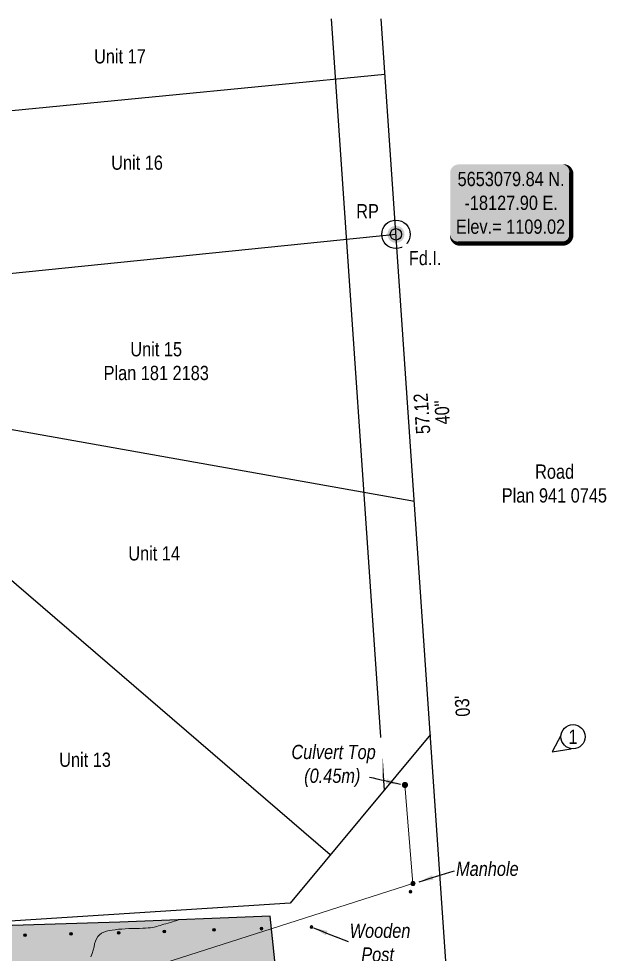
# Model space of a CAD drawing. Extents: x -19176 to -17597, y 5652440 to 5654285.
# Drawn here: x -17828.7 to -17787.5, y 5653156.7 to 5653222.3 of the extents above; entities that cross this region are included whole.
import ezdxf
from ezdxf.enums import TextEntityAlignment as Align

# ---------------------------------------------------------------- set-up
doc = ezdxf.new("R2010")
doc.units = 0
doc.header["$LTSCALE"] = 5
for name, color, linetype in [('35', 37, 'Continuous'), ('AS-ROADS', 254, 'Continuous'), ('CG-NOTES', 7, 'Continuous'), ('DETAIL-T', 7, 'Continuous'), ('F-RW', 190, 'Continuous'), ('L-BD', 7, 'Continuous'), ('L-MON', 1, 'Continuous'), ('L-TITLEDB', 4, 'Continuous'), ('L-TITLEDB-T', 4, 'Continuous')]:
    doc.layers.add(name, color=color, linetype=linetype)
doc.layers.add('AS-GENERAL', color=48, linetype='Continuous', lineweight=18)
doc.layers.add('T-TEXT', color=48, linetype='Continuous', lineweight=18)
doc.layers.add('AS-STORM', color=7, linetype='foc-STORM', lineweight=9, true_color=0x29a300)
doc.layers.add('C-TOPO-MINR', color=7, linetype='Continuous', lineweight=13, true_color=0xe9d5af)
doc.styles.add('1.0', font='ARIALN.TTF', dxfattribs={"height": 1})
doc.styles.add('80', font='ARIALN.TTF', dxfattribs={"height": 10})
doc.styles.add('80L', font='ARIALN.TTF', dxfattribs={"height": 10})
doc.styles.add('foc-LtypeFont', font='ARIALN.TTF', dxfattribs={"height": 7.35})
doc.linetypes.add('foc-STORM', pattern='A,10,-1,["ST",foc-LtypeFont,S=0.2,R=0,X=-0.5,Y=-0.75],-2.75', length=13.75)
doc.linetypes.add('foc-TOPO-flowdirection-NOLINE', pattern='A,0,[">",foc-LtypeFont,S=0.3,R=0,X=0,Y=-0.945],-20,[">",foc-LtypeFont,S=0.3,R=0,X=0,Y=-0.945],0', length=20)
doc.dimstyles.new('Compass 500', dxfattribs={"dimscale": 0.5, "dimtxt": 0.9, "dimasz": 2, "dimexe": 0.2, "dimexo": 0.0625, "dimgap": 0.5, "dimtad": 0, "dimtih": 1, "dimtoh": 1, "dimzin": 0, "dimdsep": 46, "dimtxsty": '1.0', "dimcen": 0.1, "dimse1": 1, "dimse2": 1, "dimclrd": 256, "dimclrt": 256, "dimaunit": 1, "dimadec": 4, "dimazin": 0, "dimtfac": 0.06, "dimtofl": 0, "dimtmove": 0, "dimatfit": 0, "dimfxl": 0.2, "dimtolj": 1, "dimtzin": 0, "dimlwd": -1, "dimarcsym": 0})

# ---------------------------------------------------------------- blocks, each defined once
blk = doc.blocks.new('FENCE POST')
at = {"layer": 'AS-GENERAL'}
for p, q in [((0.035, 0.035), (-0.035, -0.035)), ((0.035, -0.035), (-0.035, 0.035))]:
    blk.add_line(p, q, dxfattribs=at)
blk.add_circle((0, 0), 0.05, dxfattribs=at)
blk = doc.blocks.new('fdia')
at = {"color": 255, "const_width": 1}
blk.add_lwpolyline([(-0.5, 0, 1), (0.5, 0, 1)], format="xyb", close=True, dxfattribs=at)
blk = doc.blocks.new('Fdiaa')
blk.add_blockref('fdia', (0, 0))
blk = doc.blocks.new('fdib')
at = {"color": 1, "const_width": 1.6}
blk.add_lwpolyline([(-0.4, 0, 1), (0.4, 0, 1)], format="xyb", close=True, dxfattribs=at)
at = {"color": 1}
blk.add_circle((0, 0), 0.8, dxfattribs=at)
blk = doc.blocks.new('Fdibb')
blk.add_blockref('fdib', (0, 0))
blk = doc.blocks.new('fdicc')
for name in ['Fdibb', 'Fdiaa']:
    blk.add_blockref(name, (0, 0))
blk = doc.blocks.new('FDI')
blk.add_blockref('fdicc', (0, 0))
blk = doc.blocks.new('*U38')
at = {"layer": '35', "color": 3}
blk.add_circle((0, 0), 10, dxfattribs=at)
at = {"layer": '35', "color": 3, "style": '80'}
blk.add_attdef('RP_001', (-27.89, 11.2), '', height=10, dxfattribs=at)
blk = doc.blocks.new('*U25')
at = {"layer": 'CG-NOTES', "color": 182}
blk.add_lwpolyline([(-8.38, 1.34), (-14.58, -10.56), (-1.34, -8.38)], dxfattribs=at)
blk.add_circle((0, 0), 8.49, dxfattribs=at)
at = {"color": 182, "style": '80L'}
blk.add_attdef('#', text='', height=10, dxfattribs=at).set_placement((0, 0), align=Align.MIDDLE_CENTER)
blk = doc.blocks.new('*U39')
h = blk.add_hatch(color=254)
edge = h.paths.add_edge_path()
edge.add_line((-36.5, -28.5), (36.5, -28.5))
edge.add_arc((36.5, -22.5), 6, 270, 360)
edge.add_line((42.5, -22.5), (42.5, 21))
edge.add_arc((36.5, 21), 6, 0, 90)
edge.add_line((36.5, 27), (-36.5, 27))
edge.add_arc((-36.5, 21), 6, 90, 180)
edge.add_line((-42.5, 21), (-42.5, -22.5))
edge.add_arc((-36.5, -22.5), 6, 180, 270)
at = {"color": 1, "flags": 128}
blk.add_lwpolyline([(-36.5, -28.5, 3, 3, 0), (36.5, -28.5, 3, 3, 0.414214), (42.5, -22.5, 3, 3, 0), (42.5, 21, 3, 0, 0.414214), (36.5, 27, 0, 0, 0), (-36.5, 27, 0, 0, 0.414214), (-42.5, 21, 0, 0, 0), (-42.5, -22.5, 0, 3, 0.414214)], format="xyseb", close=True, dxfattribs=at)
blk.add_lwpolyline([(-37.46, -26.29, 0, 10, 0), (0, 0, 5, 5, 0)], format="xyseb", dxfattribs=at)
at = {"color": 1, "style": '80'}
blk.add_attdef('ENTER_TEXT_001', (-35.99, -5), '', height=10, dxfattribs=at)

msp = doc.modelspace()

# ---------------------------------------------------------------- hatches: boundary and pattern name
at = {"layer": 'AS-GENERAL', "linetype": 'ByBlock'}
h = msp.add_hatch(color=256, dxfattribs=at)
h.dxf.hatch_style = 1
edge = h.paths.add_edge_path()
edge.add_arc((-17801.618, 5653168.568), 0.22, 0, 360)
at = {"layer": 'AS-GENERAL'}
h = msp.add_hatch(color=256, dxfattribs=at)
h.dxf.hatch_style = 1
edge = h.paths.add_edge_path()
edge.add_arc((-17801.054, 5653161.664), 0.15, 0, 360)
at = {"layer": 'AS-ROADS'}
h = msp.add_hatch(color=256, dxfattribs=at)
h.dxf.hatch_style = 1
h.paths.add_polyline_path([(-17840.001, 5653181.093), (-17842.223, 5653186.461), (-17843.867, 5653190.672), (-17846.072, 5653188.743), (-17848.06, 5653187.446), (-17846.232, 5653182.05), (-17844.662, 5653175.77), (-17842.4, 5653169.028), (-17840.078, 5653161.789), (-17839.028, 5653157.772), (-17837.646, 5653155.027), (-17834.845, 5653152.543), (-17831.983, 5653151.268), (-17828.673, 5653150.66), (-17821.175, 5653150.398), (-17813.473, 5653150.538), (-17810.145, 5653150.42), (-17811.091, 5653159.359), (-17821.638, 5653158.939), (-17829.943, 5653158.678), (-17830.923, 5653158.858), (-17831.391, 5653159.511), (-17833.314, 5653164.083), (-17834.986, 5653168.263), (-17836.41, 5653171.965)])

# ---------------------------------------------------------------- linework, layer by layer
at = {"layer": 'AS-GENERAL', "linetype": 'ByBlock'}
msp.add_circle((-17801.054, 5653161.664), 0.15, dxfattribs=at)
at = {"layer": 'AS-ROADS', "flags": 128}
msp.add_lwpolyline([(-17848.06, 5653187.446), (-17846.232, 5653182.05), (-17844.662, 5653175.77), (-17842.4, 5653169.028), (-17840.078, 5653161.789), (-17839.028, 5653157.772), (-17837.646, 5653155.027), (-17834.845, 5653152.543), (-17831.983, 5653151.268), (-17828.673, 5653150.66), (-17821.175, 5653150.398), (-17813.473, 5653150.538), (-17810.145, 5653150.42), (-17811.091, 5653159.359), (-17821.638, 5653158.939), (-17829.943, 5653158.678), (-17830.923, 5653158.858), (-17831.391, 5653159.511), (-17833.314, 5653164.083), (-17834.986, 5653168.263), (-17836.41, 5653171.965), (-17840.001, 5653181.093), (-17842.223, 5653186.461), (-17843.867, 5653190.672)], dxfattribs=at)
at = {"layer": 'AS-STORM', "ltscale": 0.1, "flags": 128}
msp.add_lwpolyline([(-17847.039, 5653190.174), (-17842.334, 5653148.478), (-17801.054, 5653161.664), (-17801.618, 5653168.568)], dxfattribs=at)
at = {"layer": 'AS-STORM', "linetype": 'foc-TOPO-flowdirection-NOLINE', "ltscale": 0.1, "flags": 128}
msp.add_lwpolyline([(-17847.039, 5653190.174), (-17842.334, 5653148.478), (-17801.054, 5653161.664), (-17801.618, 5653168.568)], dxfattribs=at)
at = {"layer": 'C-TOPO-MINR', "flags": 128}
msp.add_lwpolyline([(-17823.68, 5653156.519), (-17823.578, 5653156.756), (-17823.498, 5653156.985), (-17823.44, 5653157.206), (-17823.404, 5653157.42), (-17823.348, 5653157.611), (-17823.272, 5653157.782), (-17823.175, 5653157.93), (-17823.057, 5653158.057), (-17822.919, 5653158.162), (-17822.76, 5653158.246), (-17822.581, 5653158.308), (-17822.382, 5653158.349), (-17822.174, 5653158.384), (-17821.958, 5653158.415), (-17821.734, 5653158.442), (-17821.502, 5653158.463), (-17821.261, 5653158.48), (-17821.013, 5653158.491), (-17820.756, 5653158.498), (-17820.491, 5653158.501), (-17820.248, 5653158.506), (-17820.026, 5653158.514), (-17819.825, 5653158.525), (-17819.646, 5653158.538), (-17819.487, 5653158.555), (-17819.351, 5653158.574), (-17819.235, 5653158.597), (-17819.141, 5653158.622), (-17819.039, 5653158.65), (-17818.927, 5653158.681), (-17818.807, 5653158.715), (-17818.679, 5653158.753), (-17818.541, 5653158.793), (-17818.396, 5653158.836), (-17818.241, 5653158.882), (-17818.078, 5653158.932), (-17817.935, 5653158.975), (-17817.813, 5653159.012), (-17817.711, 5653159.042), (-17817.629, 5653159.067), (-17817.568, 5653159.085), (-17817.527, 5653159.098), (-17817.507, 5653159.104), (-17817.507, 5653159.104)], dxfattribs=at)
at = {"layer": 'F-RW', "flags": 128}
msp.add_lwpolyline([(-17806.797, 5653222.314), (-17803.072, 5653168.213)], dxfattribs=at)
at = {"layer": 'L-TITLEDB'}
msp.add_line((-17796.265, 5653120.296), (-17803.289, 5653222.314), dxfattribs=at)
msp.add_line((-17796.265, 5653120.296), (-17803.289, 5653222.314), dxfattribs=at)
at = {"layer": 'L-TITLEDB', "flags": 128}
for points in [[(-17803.019, 5653218.394), (-17843.884, 5653214.421)], [(-17802.248, 5653207.19), (-17839.759, 5653203.364)], [(-17800.957, 5653188.448), (-17839.876, 5653195.363)], [(-17806.866, 5653163.664), (-17840.859, 5653192.865)], [(-17799.831, 5653172.099), (-17809.682, 5653160.287), (-17831.185, 5653158.903), (-17843.346, 5653189.308)]]:
    msp.add_lwpolyline(points, dxfattribs=at)

# ---------------------------------------------------------------- block references
at = {"layer": '35', "color": 1, "xscale": 0.1, "yscale": 0.1, "zscale": 0.1}
msp.add_blockref('*U38', (-17802.248, 5653207.19), dxfattribs=at).add_auto_attribs({'RP_001': 'RP'})
at = {"layer": 'AS-GENERAL', "xscale": 2, "yscale": 2, "zscale": 2}
for p in [(-17801.232, 5653161.079), (-17828.289, 5653158.036), (-17825.06, 5653158.129), (-17821.713, 5653158.199), (-17818.512, 5653158.289), (-17815.017, 5653158.401), (-17811.684, 5653158.492), (-17808.175, 5653158.602)]:
    msp.add_blockref('FENCE POST', p, dxfattribs=at)
at = {"layer": 'CG-NOTES', "xscale": 0.1, "yscale": 0.1, "zscale": 0.1}
msp.add_blockref('*U25', (-17789.813, 5653171.949), dxfattribs=at).add_auto_attribs({'#': '1'})
at = {"layer": 'DETAIL-T', "color": 3}
ref = msp.add_blockref('*U39', (-17794.19, 5653209.395), dxfattribs=dict(at, xscale=0.1, yscale=0.1, zscale=0.1))
ref.add_attrib('ENTER_TEXT_001', '5653079.84 N.', (-17797.922, 5653210.572), dxfattribs={"layer": '0', "color": 1, "height": 1, "style": '80'})
ref.add_attrib('ENTER_TEXT_002', '-18127.90 E.', (-17797.44, 5653208.901), dxfattribs={"layer": '0', "color": 1, "height": 1, "style": '80'})
ref.add_attrib('ENTER_TEXT_003', 'Elev.= 1109.02', (-17798.043, 5653207.23), dxfattribs={"layer": '0', "color": 1, "height": 1, "style": '80'})
at = {"layer": 'L-MON', "xscale": 0.5, "yscale": 0.5, "zscale": 0.5}
msp.add_blockref('FDI', (-17802.248, 5653207.19), dxfattribs=at)

# ---------------------------------------------------------------- texts
at = {"layer": 'L-BD', "color": 1, "style": '80L'}
for s, p in [('57.12', (-17800.43, 5653194.611)), ("40''", (-17799.008, 5653194.708)), ("03'", (-17797.589, 5653174.1))]:
    msp.add_text(s, height=1, rotation=93.9268, dxfattribs=at).set_placement(p, align=Align.MIDDLE)
at = {"layer": 'L-TITLEDB-T', "char_height": 1, "attachment_point": 1, "style": '80L'}
for s, insert in [('\\pi1.9324;Unit 17', (-17825.376, 5653220.176)), ('\\pi1.9324;Unit 16', (-17824.173, 5653212.719)), ('\\pi1.9289;Unit 15\\P\\pi0.052408;Plan 181 2183', (-17822.825, 5653199.633)), ('\\pi2.3928;Road\\P\\pi0.048997;Plan 941 0745', (-17794.869, 5653191.046)), ('\\pi1.9334;Unit 14', (-17822.972, 5653185.312)), ('\\pi1.9324;Unit 13', (-17827.824, 5653170.839))]:
    msp.add_mtext_dynamic_manual_height_columns(s, width=7.35175, gutter_width=50, heights=[0], dxfattribs=dict(at, insert=insert))

# ---------------------------------------------------------------- next in the draw order: texts
at = {"layer": 'L-MON', "insert": (-17800.198, 5653206.028), "char_height": 1, "width": 2.20441, "attachment_point": 2, "rotation": 0.14111, "style": '80L', "bg_fill": 2}
msp.add_mtext('Fd.I.', dxfattribs=at)
at = {"layer": 'T-TEXT', "char_height": 1, "attachment_point": 1, "style": '80L', "bg_fill": 2}
for s, width, insert in [('\\pi0.005;{\\fArial Narrow|b0|i1|c0|p34; Culvert Top\\P\\pi1.2206;(0.45m)}', 6.22487, (-17809.912, 5653171.382)), ('\\pi0.005;{\\fArial Narrow|b0|i1|c0|p34; Manhole}', 4.69417, (-17798.351, 5653163.188)), ('\\pi0.068438;{\\fArial Narrow|b0|i1|c0|p34; Wooden\\P\\pi1.2062;Post\\P\\pi0.93304;(Typ.)}', 4.69417, (-17805.887, 5653158.843))]:
    msp.add_mtext_dynamic_manual_height_columns(s, width=width, gutter_width=50, heights=[0], dxfattribs=dict(at, insert=insert))

# ---------------------------------------------------------------- next in the draw order: leaders
at = {"layer": 'T-TEXT', "path_type": 1}
for points in [[(-17801.936, 5653168.599), (-17804.1, 5653169.1)], [(-17800.615, 5653161.778), (-17798.146, 5653162.554)], [(-17808.033, 5653158.54), (-17805.609, 5653157.584)]]:
    msp.add_leader(points, dimstyle='Compass 500', override={"dimgap": 0.5, "dimtad": 0}, dxfattribs=at)

doc.saveas('drawing.dxf')
